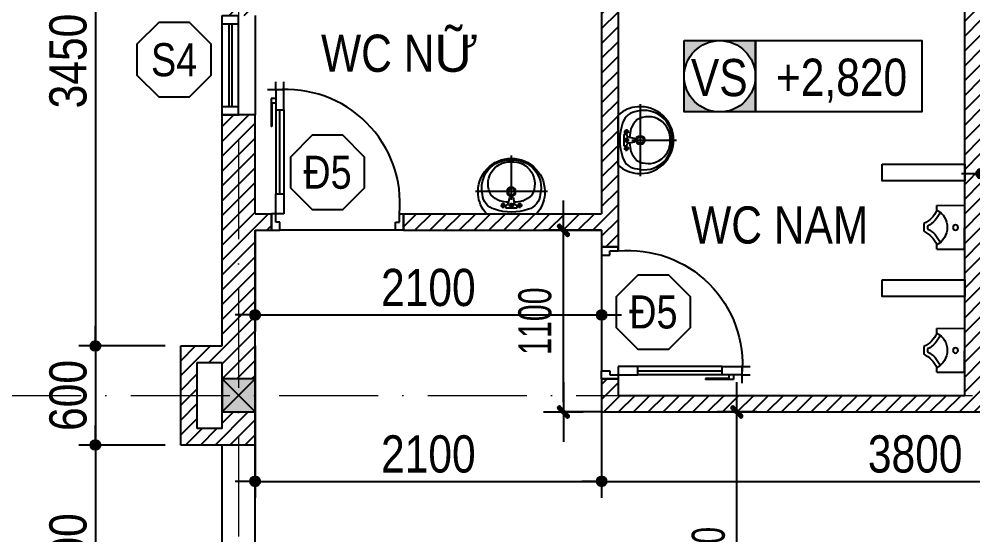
# Model space of a CAD drawing. Extents: x -1107188 to -523840, y 39692 to 514392.
# Drawn here: x -1101950 to -1096170, y 477931 to 481055 of the extents above; entities that cross this region are included whole.
import ezdxf
from ezdxf.enums import TextEntityAlignment as Align

# ---------------------------------------------------------------- set-up
doc = ezdxf.new("R2010")
doc.units = 0
doc.linetypes.add('ACAD_ISO10W100', pattern=[18, 12, -3, 0, -3])
doc.layers.get('0').update_dxf_attribs({"color": 255, "linetype": 'CONTINUOUS'})
doc.layers.get('DEFPOINTS').update_dxf_attribs({"linetype": 'CONTINUOUS'})
for name, color, linetype in [('009', 251, 'CONTINUOUS'), ('DIM', 1, 'CONTINUOUS'), ('DOOR', 20, 'CONTINUOUS'), ('HACTH', 8, 'CONTINUOUS'), ('MEDIUM', 2, 'CONTINUOUS'), ('TAGS', 60, 'CONTINUOUS'), ('TEXT', 7, 'CONTINUOUS'), ('TUONG', 131, 'CONTINUOUS'), ('vat dung', 44, 'CONTINUOUS'), ('WALL', 4, 'CONTINUOUS')]:
    doc.layers.add(name, color=color, linetype=linetype)
for name, color, linetype, lineweight in [('16.VATDUNG', 153, 'CONTINUOUS', 9), ('NET-THAY', 2, 'CONTINUOUS', 13), ('TRUC', 24, 'CONTINUOUS', 0)]:
    doc.layers.add(name, color=color, linetype=linetype, lineweight=lineweight)
doc.styles.add('1', font='', dxfattribs={"height": 250})
doc.styles.add('HEL-CONDENSE', font='')
doc.styles.add('KICHTHUOC', font='', dxfattribs={"width": 0.8})
doc.styles.add('VNI-HELVE-CONDENSEN', font='')
doc.styles.get('1').set_extended_font_data('VNI-Helve-Condense')
doc.styles.get('HEL-CONDENSE').set_extended_font_data('VNI-Helve-Condense')
doc.styles.get('KICHTHUOC').set_extended_font_data('VNI-Helve-Condense')
doc.styles.get('VNI-HELVE-CONDENSEN').set_extended_font_data('VNI-Helve-Condense')
doc.dimstyles.new('1-100', dxfattribs={"dimtxt": 200, "dimasz": 60, "dimexe": 0, "dimexo": 0, "dimgap": 70, "dimtad": 1, "dimtoh": 1, "dimdec": 0, "dimzin": 9, "dimdsep": 46, "dimtxsty": 'KICHTHUOC', "dimblk": 'KTHUOC', "dimcen": 15, "dimdle": 150, "dimclrd": 256, "dimclre": 256, "dimclrt": 7, "dimadec": 0, "dimazin": 0, "dimtfac": 1, "dimtdec": 0, "dimtix": 1, "dimtmove": 2, "dimatfit": 3, "dimfxl": 1, "dimtolj": 1, "dimtzin": 1, "dimarcsym": 0})
doc.dimstyles.new('D100', dxfattribs={"dimtxt": 225, "dimasz": 1.2, "dimexe": 100, "dimexo": 0, "dimgap": 50, "dimtad": 1, "dimdec": 0, "dimzin": 13, "dimdsep": 46, "dimtxsty": 'HEL-CONDENSE', "dimblk": 'D50', "dimcen": 0, "dimclrd": 1, "dimclre": 1, "dimclrt": 7, "dimadec": 0, "dimazin": 0, "dimtfac": 1, "dimtdec": 0, "dimtmove": 0, "dimatfit": 3, "dimldrblk": 'D50', "dimfxl": 1, "dimtolj": 1, "dimtzin": 13, "dimarcsym": 0})

# ---------------------------------------------------------------- blocks, each defined once
blk = doc.blocks.new('A$C24795F3F')
at = {"layer": 'DOOR'}
for p, q in [((25, 850), (25, 900)), ((75, 850), (75, 900)), ((25, 850), (-25, 850)), ((75, 850), (25, 850)), ((25, 850), (25, 730)), ((75, 730), (75, 850)), ((25, 799.1), (-3.3, 799.1)), ((-3.3, 799.1), (-3.3, 629.5)), ((25, 770.9), (2.4, 770.9)), ((2.4, 770.9), (2.4, 629.5)), ((25, 799.1), (25, 770.9)), ((25, 752.9), (25, 220)), ((25, 730), (75, 730)), ((75, 730), (75, 220)), ((2.4, 629.5), (-3.3, 629.5)), ((25, 220), (75, 220)), ((25, 100), (25, 220)), ((75, 220), (75, 100)), ((25, 100), (0, 100)), ((0, 100), (0, 0)), ((75, 100), (25, 100)), ((25, 50), (25, 100)), ((775, 50), (775, 100)), ((775, 100), (800, 100)), ((800, 100), (800, 0)), ((0, 0), (50, 0)), ((50, 50), (25, 50)), ((50, 0), (50, 50)), ((750, 0), (750, 50)), ((750, 50), (775, 50)), ((800, 0), (750, 0))]:
    blk.add_line(p, q, dxfattribs=at)
at = {"layer": 'DOOR', "color": 8}
blk.add_line((50, 220), (50, 730), dxfattribs=at)
blk.add_arc((88.6, 163.6), 689.3, 354.70533, 95.29467, dxfattribs=at)
blk = doc.blocks.new('A$C20DD2EF5')
at = {"layer": 'vat dung'}
for p, q in [((211.6, 265.4), (-166.4, 265.4)), ((-40.4, 223.4), (-40.4, 181.4)), ((-19.4, 202.4), (-19.4, 223.4)), ((-19.4, 223.4), (64.6, 223.4)), ((22.6, 223.4), (22.6, 181.4)), ((64.6, 223.4), (64.6, 202.4)), ((85.6, 223.4), (85.6, 181.4)), ((-61.4, 202.4), (-19.4, 202.4)), ((1.6, 202.4), (43.6, 202.4)), ((10, 139.4), (1.6, 181.4)), ((22.6, 160.4), (22.6, -175.6)), ((43.6, 181.4), (35.2, 139.4)), ((106.5, 202.4), (64.6, 202.4)), ((-250.4, 97.4), (295.6, 97.4)), ((35.2, 139.4), (10, 139.4))]:
    blk.add_line(p, q, dxfattribs=at)
at = {"layer": 'vat dung', "extrusion": (0, 0, -1)}
for centre, major_axis, start_param, end_param in [((7.9, 103.7), (0.1, 237.8), -1.50917, -0.823122), ((-67.7, 108.7), (0, 128.6), -1.484237, -0.303174), ((22.6, -144.1), (0, 396.9), -0.329879, 0.329746), ((118.6, 113.4), (0.2, 122.4), 0.266585, 1.518076), ((37.3, 103.7), (-0.1, 237.8), 0.823103, 1.509151), ((0, 0), (127.4, 127.4), 4.682819, 5.134941), ((22.6, -182.7), (-255.7, 255.7), 0.543834, 0.728979), ((-40.4, 202.4), (8.91, 8.91), 0.785398, 7.068583), ((-26, 174.9), (20, 20), -0.552303, 0.552303), ((22.6, 202.4), (-8.91, 8.91), 2.356194490192184, 8.639379797371769), ((22.6, -182.7), (255.7, 255.7), -0.728979, -0.543834), ((74.1, 171.8), (-22.7, 22.7), 5.801665, 6.764705), ((85.6, 202.4), (8.91, 8.91), 0.785398, 7.068583), ((45.1, 0), (127.4, 127.4), -0.422552, 0.02957), ((21.2, 97), (0, 251.5), 3.136126, 4.797769), ((8.4, 68.2), (0, 210.6), 3.074642, 4.960285), ((13, 38.2), (0, 167.6), 3.055003, 5.246977), ((22.6, 97.4), (23.8, 23.8), 0.785398, 7.068583), ((22.6, 97.4), (-17.8, 17.8), 2.356194490192299, 8.639379797371884), ((36.7, 68.2), (0, 210.6), 1.323748, 3.208662), ((23.9, 97), (0, 251.5), 1.485485, 3.147128), ((32.7, 38.2), (0, 167), 1.033776, 3.172765)]:
    blk.add_ellipse(centre, major_axis=major_axis, ratio=1, start_param=start_param, end_param=end_param, dxfattribs=at)
blk = doc.blocks.new('FSD')
at = {"layer": 'vat dung'}
for p, q in [((2608519.3, -978698.5), (2608729.3, -978698.5)), ((2608519.3, -978698.5), (2608519.3, -978731.9)), ((2608729.3, -978698.5), (2608729.3, -979028.5)), ((2608419.3, -978892.9), (2608419.3, -978834.1)), ((2608449.3, -978874.1), (2608449.3, -978852.8)), ((2608519.3, -978995), (2608519.3, -979028.5)), ((2608729.3, -979028.5), (2608519.3, -979028.5))]:
    blk.add_line(p, q, dxfattribs=at)
blk.add_circle((2608660, -978863.5), 20, dxfattribs=at)
for centre, radius, start, end in [((2608345.4, -978661.7), 187.5, 293.20118, 337.99756), ((2608448.1, -978863.5), 149.6, 298.45297, 61.54703), ((2608345.4, -978661.7), 217.5, 298.52455, 336.27693), ((2608345.4, -979065.2), 217.5, 23.72307, 61.47545), ((2608345.4, -979065.2), 187.5, 22.00244, 66.79882)]:
    blk.add_arc(centre, radius, start, end, dxfattribs=at)
blk = doc.blocks.new('A$C11573478')
at = {"layer": 'DOOR'}
for p, q in [((-716.3, 109.8), (-716.3, 209.8)), ((-716.3, 209.8), (-116.3, 209.8)), ((-666.3, 109.8), (-666.3, 209.8)), ((-166.3, 109.8), (-166.3, 209.8)), ((-116.3, 109.8), (-116.3, 209.8)), ((-716.3, 109.8), (-116.3, 109.8))]:
    blk.add_line(p, q, dxfattribs=at)
at = {"layer": 'DOOR', "color": 251}
for p, q in [((-166.3, 169.8), (-666.3, 169.8)), ((-166.3, 149.8), (-666.3, 149.8))]:
    blk.add_line(p, q, dxfattribs=at)
blk = doc.blocks.new('A$C4EB403F5')
at = {"layer": 'TAGS', "linetype": 'Continuous', "ltscale": 20}
h = blk.add_hatch(color=256, dxfattribs=at)
h.paths.add_polyline_path([(480, 480), (240, 480, -0.414214), (480, 240)])
h.paths.add_polyline_path([(480, 240, -0.414214), (240, 0), (480, 0)])
h.paths.add_polyline_path([(0, 240), (0, 0), (240, 0, -0.414214)])
h.paths.add_polyline_path([(240, 480), (0, 480), (0, 240, -0.414214)])
at = {"layer": 'TAGS'}
for points in [[(0, 480), (480, 480), (480, 0), (0, 0)], [(480, 480), (1600, 480), (1600, 0), (480, 0)]]:
    blk.add_lwpolyline(points, close=True, dxfattribs=at)
at = {"layer": 'TAGS', "linetype": 'Continuous', "ltscale": 20}
blk.add_circle((240, 240), 240, dxfattribs=at)
at = {"layer": 'TAGS', "style": 'VNI-HELVE-CONDENSEN'}
blk.add_attdef('SN', text='', height=250, dxfattribs=at).set_placement((236.6, 231.5), align=Align.MIDDLE)
blk.add_attdef('±0.000', text='', height=250, dxfattribs=at).set_placement((1060, 233.5), align=Align.MIDDLE_CENTER)
blk = doc.blocks.new('A$C225A2996')
at = {"layer": 'WALL'}
blk.add_hatch(color=4, dxfattribs=at).paths.add_polyline_path([(531.4, 81.6), (731.4, 81.6), (731.4, 281.6), (531.4, 281.6)])
at = {"layer": 'WALL', "color": 4}
for p, q in [((531.4, 281.6), (731.4, 81.6)), ((531.4, 81.6), (731.4, 281.6))]:
    blk.add_line(p, q, dxfattribs=at)
blk.add_lwpolyline([(531.4, 81.6), (731.4, 81.6), (731.4, 281.6), (531.4, 281.6)], close=True, dxfattribs=at)
blk = doc.blocks.new('KH-CUADI')
at = {"layer": 'TAGS'}
blk.add_lwpolyline([(-124.3, 300), (-300, 124.3), (-300, -124.3), (-124.3, -300), (124.3, -300), (300, -124.3), (300, 124.3), (124.3, 300)], close=True, dxfattribs=at)
at = {"layer": 'TAGS', "style": 'VNI-HELVE-CONDENSEN'}
blk.add_attdef('D', text='', height=300, dxfattribs=at).set_placement((0, 0), align=Align.MIDDLE)
blk = doc.blocks.new('D50')
at = {"layer": 'DIM'}
blk.add_hatch(color=256, dxfattribs=at).paths.add_polyline_path([(25, 0, 1), (-25, 0, 1)])
blk.add_line((25, 0), (100, 0), dxfattribs=at)
blk.add_circle((0, 0), 25, dxfattribs=at)
blk = doc.blocks.new('*D315')
at = {"layer": 'DEFPOINTS', "color": 0, "linetype": 'Continuous', "transparency": 16777216}
for p in [(-1100519.9, 478675.8), (-1098419.9, 478675.8), (-1098419.9, 478255.3)]:
    blk.add_point(p, dxfattribs=at)
at = {"layer": 'DIM', "color": 1, "linetype": 'Continuous', "lineweight": -2, "transparency": 16777216}
for p, q in [((-1100519.9, 478675.8), (-1100519.9, 478155.3)), ((-1098419.9, 478675.8), (-1098419.9, 478155.3)), ((-1100518.7, 478255.3), (-1098421.1, 478255.3))]:
    blk.add_line(p, q, dxfattribs=at)
at = {"layer": 'DIM', "color": 1, "linetype": 'Continuous', "lineweight": -2, "transparency": 16777216, "xscale": 1.199999999999999, "yscale": 1.199999999999999, "zscale": 1.199999999999999, "rotation": 180}
blk.add_blockref('D50', (-1100519.9, 478255.3), dxfattribs=at)
at = {"layer": 'DIM', "color": 1, "linetype": 'Continuous', "lineweight": -2, "transparency": 16777216, "xscale": 1.199999999999999, "yscale": 1.199999999999999, "zscale": 1.199999999999999}
blk.add_blockref('D50', (-1098419.9, 478255.3), dxfattribs=at)
at = {"layer": 'DIM', "color": 7, "linetype": 'Continuous', "transparency": 16777216, "insert": (-1099469.9, 478420.2), "char_height": 225, "attachment_point": 5, "style": 'HEL-CONDENSE'}
blk.add_mtext('\\A1;2100', dxfattribs=at)
blk = doc.blocks.new('*D316')
at = {"layer": 'DEFPOINTS', "color": 0, "linetype": 'Continuous', "transparency": 16777216}
for p in [(-1098419.9, 478675.8), (-1094619.9, 478675.8), (-1094619.9, 478255.3)]:
    blk.add_point(p, dxfattribs=at)
at = {"layer": 'DIM', "color": 1, "linetype": 'Continuous', "lineweight": -2, "transparency": 16777216}
for p, q in [((-1098419.9, 478675.8), (-1098419.9, 478155.3)), ((-1094619.9, 478675.8), (-1094619.9, 478155.3)), ((-1098418.7, 478255.3), (-1094621.1, 478255.3))]:
    blk.add_line(p, q, dxfattribs=at)
at = {"layer": 'DIM', "color": 1, "linetype": 'Continuous', "lineweight": -2, "transparency": 16777216, "xscale": 1.199999999999999, "yscale": 1.199999999999999, "zscale": 1.199999999999999, "rotation": 180}
blk.add_blockref('D50', (-1098419.9, 478255.3), dxfattribs=at)
at = {"layer": 'DIM', "color": 1, "linetype": 'Continuous', "lineweight": -2, "transparency": 16777216, "xscale": 1.199999999999999, "yscale": 1.199999999999999, "zscale": 1.199999999999999}
blk.add_blockref('D50', (-1094619.9, 478255.3), dxfattribs=at)
at = {"layer": 'DIM', "color": 7, "linetype": 'Continuous', "transparency": 16777216, "insert": (-1096519.9, 478420.2), "char_height": 225, "attachment_point": 5, "style": 'HEL-CONDENSE'}
blk.add_mtext('\\A1;3800', dxfattribs=at)
blk = doc.blocks.new('*D335')
at = {"layer": 'DEFPOINTS', "color": 0, "transparency": 16777216}
for p in [(-1101064, 482525.8), (-1101487.6, 479075.8), (-1101064, 479075.8)]:
    blk.add_point(p, dxfattribs=at)
at = {"layer": 'DIM', "color": 1, "lineweight": -2, "transparency": 16777216}
for p, q in [((-1101064, 482525.8), (-1101587.6, 482525.8)), ((-1101487.6, 482524.6), (-1101487.6, 479077)), ((-1101064, 479075.8), (-1101587.6, 479075.8))]:
    blk.add_line(p, q, dxfattribs=at)
at = {"layer": 'DIM', "color": 1, "lineweight": -2, "transparency": 16777216, "xscale": 1.199999999999999, "yscale": 1.199999999999999, "zscale": 1.199999999999999}
for p, rotation in [((-1101487.6, 482525.8), 90), ((-1101487.6, 479075.8), 270)]:
    blk.add_blockref('D50', p, dxfattribs=dict(at, rotation=rotation))
at = {"layer": 'DIM', "color": 7, "transparency": 16777216, "insert": (-1101652.5, 480800.8), "char_height": 225, "attachment_point": 5, "rotation": 90, "style": 'HEL-CONDENSE'}
blk.add_mtext('\\A1;3450', dxfattribs=at)
blk = doc.blocks.new('*D336')
at = {"layer": 'DEFPOINTS', "color": 0, "transparency": 16777216}
for p in [(-1101064, 479075.8), (-1101487.6, 478475.8), (-1101064, 478475.8)]:
    blk.add_point(p, dxfattribs=at)
at = {"layer": 'DIM', "color": 1, "lineweight": -2, "transparency": 16777216}
for p, q in [((-1101064, 479075.8), (-1101587.6, 479075.8)), ((-1101487.6, 479074.6), (-1101487.6, 478477)), ((-1101064, 478475.8), (-1101587.6, 478475.8))]:
    blk.add_line(p, q, dxfattribs=at)
at = {"layer": 'DIM', "color": 1, "lineweight": -2, "transparency": 16777216, "xscale": 1.199999999999999, "yscale": 1.199999999999999, "zscale": 1.199999999999999}
for p, rotation in [((-1101487.6, 479075.8), 90), ((-1101487.6, 478475.8), 270)]:
    blk.add_blockref('D50', p, dxfattribs=dict(at, rotation=rotation))
at = {"layer": 'DIM', "color": 7, "transparency": 16777216, "insert": (-1101652.5, 478775.8), "char_height": 225, "attachment_point": 5, "rotation": 90, "style": 'HEL-CONDENSE'}
blk.add_mtext('\\A1;600', dxfattribs=at)
blk = doc.blocks.new('*D337')
at = {"layer": 'DEFPOINTS', "color": 0, "transparency": 16777216}
for p in [(-1101064, 478475.8), (-1101487.6, 477075.8), (-1101054.9, 477075.8)]:
    blk.add_point(p, dxfattribs=at)
at = {"layer": 'DIM', "color": 1, "lineweight": -2, "transparency": 16777216}
for p, q in [((-1101064, 478475.8), (-1101587.6, 478475.8)), ((-1101487.6, 478474.6), (-1101487.6, 477077)), ((-1101054.9, 477075.8), (-1101587.6, 477075.8))]:
    blk.add_line(p, q, dxfattribs=at)
at = {"layer": 'DIM', "color": 1, "lineweight": -2, "transparency": 16777216, "xscale": 1.199999999999999, "yscale": 1.199999999999999, "zscale": 1.199999999999999}
for p, rotation in [((-1101487.6, 478475.8), 90), ((-1101487.6, 477075.8), 270)]:
    blk.add_blockref('D50', p, dxfattribs=dict(at, rotation=rotation))
at = {"layer": 'DIM', "color": 7, "transparency": 16777216, "insert": (-1101652.5, 477775.8), "char_height": 225, "attachment_point": 5, "rotation": 90, "style": 'HEL-CONDENSE'}
blk.add_mtext('\\A1;1400', dxfattribs=at)
blk = doc.blocks.new('*D370')
at = {"layer": 'DEFPOINTS', "color": 0, "transparency": 16777216}
for p in [(-1100519.9, 479775.8), (-1098419.9, 479775.8), (-1098419.9, 479263.5)]:
    blk.add_point(p, dxfattribs=at)
at = {"layer": 'DIM', "color": 1, "lineweight": -2, "transparency": 16777216}
for p, q in [((-1100519.9, 479775.8), (-1100519.9, 479163.5)), ((-1098419.9, 479775.8), (-1098419.9, 479163.5)), ((-1100518.7, 479263.5), (-1098421.1, 479263.5))]:
    blk.add_line(p, q, dxfattribs=at)
at = {"layer": 'DIM', "color": 1, "lineweight": -2, "transparency": 16777216, "xscale": 1.199999999999999, "yscale": 1.199999999999999, "zscale": 1.199999999999999, "rotation": 180}
blk.add_blockref('D50', (-1100519.9, 479263.5), dxfattribs=at)
at = {"layer": 'DIM', "color": 1, "lineweight": -2, "transparency": 16777216, "xscale": 1.199999999999999, "yscale": 1.199999999999999, "zscale": 1.199999999999999}
blk.add_blockref('D50', (-1098419.9, 479263.5), dxfattribs=at)
at = {"layer": 'DIM', "color": 7, "transparency": 16777216, "insert": (-1099469.9, 479428.4), "char_height": 225, "attachment_point": 5, "style": 'HEL-CONDENSE'}
blk.add_mtext('\\A1;2100', dxfattribs=at)
blk = doc.blocks.new('KTHUOC')
at = {"ltscale": 50}
h = blk.add_hatch(color=256, dxfattribs=at)
edge = h.paths.add_edge_path()
edge.add_line((0.283, 0.53), (-0.53, -0.283))
edge.add_arc((-0.407, -0.407), 0.175, 135, 225)
edge.add_arc((-0.407, -0.407), 0.175, 225, 315)
edge.add_line((-0.283, -0.53), (0.53, 0.283))
edge.add_arc((0.407, 0.407), 0.175, 315, 405)
edge.add_arc((0.407, 0.407), 0.175, 45, 135)
for p, q in [((0, -2), (0, 2)), ((-3, 0), (3, 0))]:
    blk.add_line(p, q)
blk.add_lwpolyline([(0.283, 0.53), (-0.53, -0.283, 0.414214), (-0.53, -0.53), (-0.53, -0.53, 0.414214), (-0.283, -0.53), (0.53, 0.283, 0.414214), (0.53, 0.53), (0.53, 0.53, 0.414214)], format="xyb", close=True)
blk = doc.blocks.new('*D379')
at = {"layer": '009', "lineweight": -2, "transparency": 16777216}
for p, q in [((-1097690.8, 478675.8), (-1097600.2, 478675.8)), ((-1097600.2, 476935.8), (-1097600.2, 478615.8)), ((-1097690.8, 476875.8), (-1097600.2, 476875.8))]:
    blk.add_line(p, q, dxfattribs=at)
at = {"layer": 'DEFPOINTS', "color": 0, "transparency": 16777216}
for p in [(-1097690.8, 478675.8), (-1097600.2, 478675.8), (-1097690.8, 476875.8)]:
    blk.add_point(p, dxfattribs=at)
at = {"layer": '009', "lineweight": -2, "transparency": 16777216, "xscale": 60, "yscale": 60, "zscale": 60}
for p, rotation in [((-1097600.2, 478675.8), 90), ((-1097600.2, 476875.8), 270)]:
    blk.add_blockref('KTHUOC', p, dxfattribs=dict(at, rotation=rotation))
at = {"layer": '009', "color": 7, "transparency": 16777216, "insert": (-1097772.4, 477775.8), "char_height": 200, "attachment_point": 5, "rotation": 90, "style": 'KICHTHUOC'}
blk.add_mtext('\\A1;1800', dxfattribs=at)
blk = doc.blocks.new('*D380')
at = {"layer": '009', "lineweight": -2, "transparency": 16777216}
for p, q in [((-1098419.9, 479775.8), (-1098651.5, 479775.8)), ((-1098651.5, 478735.8), (-1098651.5, 479715.8)), ((-1098419.9, 478675.8), (-1098651.5, 478675.8))]:
    blk.add_line(p, q, dxfattribs=at)
at = {"layer": 'DEFPOINTS', "color": 0, "transparency": 16777216}
for p in [(-1098651.5, 479775.8), (-1098419.9, 479775.8), (-1098419.9, 478675.8)]:
    blk.add_point(p, dxfattribs=at)
at = {"layer": '009', "lineweight": -2, "transparency": 16777216, "xscale": 60, "yscale": 60, "zscale": 60}
for p, rotation in [((-1098651.5, 479775.8), 90), ((-1098651.5, 478675.8), 270)]:
    blk.add_blockref('KTHUOC', p, dxfattribs=dict(at, rotation=rotation))
at = {"layer": '009', "color": 7, "transparency": 16777216, "insert": (-1098823.6, 479225.8), "char_height": 200, "attachment_point": 5, "rotation": 90, "style": 'KICHTHUOC'}
blk.add_mtext('\\A1;1100', dxfattribs=at)
blk = doc.blocks.new('*D382')
at = {"layer": 'DEFPOINTS', "color": 0, "transparency": 16777216}
for p in [(-1096119.9, 481025), (-1091719.9, 480586), (-1091719.9, 480118.9)]:
    blk.add_point(p, dxfattribs=at)
at = {"layer": 'DIM', "color": 1, "lineweight": -2, "transparency": 16777216}
for p, q in [((-1096119.9, 481025), (-1096119.9, 480018.9)), ((-1091719.9, 480586), (-1091719.9, 480018.9)), ((-1096118.7, 480118.9), (-1091721.1, 480118.9))]:
    blk.add_line(p, q, dxfattribs=at)
at = {"layer": 'DIM', "color": 1, "lineweight": -2, "transparency": 16777216, "xscale": 1.199999999999999, "yscale": 1.199999999999999, "zscale": 1.199999999999999, "rotation": 180}
blk.add_blockref('D50', (-1096119.9, 480118.9), dxfattribs=at)
at = {"layer": 'DIM', "color": 1, "lineweight": -2, "transparency": 16777216, "xscale": 1.199999999999999, "yscale": 1.199999999999999, "zscale": 1.199999999999999}
blk.add_blockref('D50', (-1091719.9, 480118.9), dxfattribs=at)
at = {"layer": 'DIM', "color": 7, "transparency": 16777216, "insert": (-1093919.9, 480283.8), "char_height": 225, "attachment_point": 5, "style": 'HEL-CONDENSE'}
blk.add_mtext('\\A1;4400', dxfattribs=at)

msp = doc.modelspace()

# ---------------------------------------------------------------- hatches: boundary and pattern name
at = {"layer": '009'}
h = msp.add_hatch(dxfattribs=at)
h.set_pattern_fill('ANSI31', color=256, scale=20, style=0)
h.set_pattern_definition([(45, (-2399621.036, 99015.243), (-44.9012806, 44.9012806), [])])
h.paths.add_polyline_path([(-1100219.891, 483125.801), (-1100969.891, 483125.801), (-1100969.891, 482525.801), (-1100719.891, 482525.801), (-1100719.891, 481075.801), (-1100519.891, 481075.801), (-1100519.891, 481175.801), (-1100319.891, 481175.801), (-1100319.891, 481263.301), (-1100319.891, 481275.801), (-1100519.891, 481275.801), (-1100519.891, 482425.801), (-1100219.891, 482425.801), (-1100219.891, 482775.801)])
h.paths.add_polyline_path([(-1100869.891, 483025.801), (-1100319.891, 483025.801), (-1100319.891, 482875.801), (-1100519.891, 482875.801), (-1100519.891, 482675.801), (-1100319.891, 482675.801), (-1100319.891, 482525.801), (-1100519.891, 482525.801), (-1100519.891, 482675.801), (-1100719.891, 482675.801), (-1100719.891, 482650.801), (-1100719.891, 482625.801), (-1100869.891, 482625.801)], flags=16)
h.paths.add_polyline_path([(-1100519.891, 479775.801), (-1100419.891, 479775.801), (-1100419.891, 479875.801), (-1100519.891, 479875.801), (-1100519.891, 480475.801), (-1100719.891, 480475.801), (-1100719.891, 479075.801), (-1100969.891, 479075.801), (-1100969.891, 478475.801), (-1100719.891, 478475.801), (-1100519.891, 478475.801), (-1100519.891, 478675.801), (-1100719.891, 478675.801), (-1100719.891, 478575.801), (-1100869.891, 478575.801), (-1100869.891, 478975.801), (-1100719.891, 478975.801), (-1100719.891, 478875.801), (-1100519.891, 478875.801), (-1100519.891, 479075.801)])
h.paths.add_polyline_path([(-1098319.891, 481175.801), (-1098119.891, 481175.801), (-1098119.891, 481263.301), (-1098119.891, 481275.801), (-1098319.891, 481275.801), (-1098319.891, 482675.801), (-1098094.891, 482675.801), (-1097319.891, 482675.801), (-1097319.891, 481275.801), (-1097419.891, 481275.801), (-1097419.891, 481175.801), (-1097119.891, 481175.801), (-1097119.891, 481263.301), (-1097119.891, 481275.801), (-1097219.891, 481275.801), (-1097219.891, 482675.801), (-1097019.891, 482675.801), (-1097019.891, 482875.801), (-1097269.891, 482875.801), (-1097269.891, 483075.801), (-1097869.891, 483075.801), (-1097869.891, 482875.801), (-1098619.891, 482875.801), (-1098619.891, 482775.801), (-1098619.891, 482675.801), (-1098419.891, 482675.801), (-1098419.891, 481275.801), (-1098619.891, 481275.801), (-1098619.891, 481175.801), (-1098419.891, 481175.801), (-1098419.891, 479875.801), (-1099619.891, 479875.801), (-1099619.891, 479775.801), (-1098419.891, 479775.801), (-1098419.891, 479675.801), (-1098319.891, 479675.801)])
h.paths.add_polyline_path([(-1097769.891, 482875.801), (-1097769.891, 482975.801), (-1097369.891, 482975.801), (-1097369.891, 482875.801), (-1097469.891, 482875.801)], flags=17)
h.paths.add_polyline_path([(-1094719.891, 482875.801), (-1094819.891, 482875.801), (-1094819.891, 482975.801), (-1094419.891, 482975.801), (-1094419.891, 482875.801), (-1094519.891, 482875.801), (-1094519.891, 482675.801), (-1093819.891, 482675.801), (-1093819.891, 482875.801), (-1094319.891, 482875.801), (-1094319.891, 483075.801), (-1094919.891, 483075.801), (-1094919.891, 482875.801), (-1096419.891, 482875.801), (-1096419.891, 482775.801), (-1096419.891, 482675.801), (-1096219.891, 482675.801), (-1096219.891, 481275.801), (-1096419.891, 481275.801), (-1096419.891, 481175.801), (-1096219.891, 481175.801), (-1096219.891, 478775.801), (-1098319.891, 478775.801), (-1098319.891, 478875.801), (-1098419.891, 478875.801), (-1098419.891, 478675.801), (-1096219.891, 478675.801), (-1094719.891, 478675.801), (-1094719.891, 478775.801), (-1096119.891, 478775.801), (-1096119.891, 482675.801), (-1094719.891, 482675.801)])
h.paths.add_polyline_path([(-1093119.891, 478775.801), (-1094519.891, 478775.801), (-1094519.891, 478675.801), (-1093119.891, 478675.801)])
h.paths.add_polyline_path([(-1091719.891, 482875.801), (-1091819.891, 482875.801), (-1091819.891, 482975.801), (-1091419.891, 482975.801), (-1091419.891, 482875.801), (-1091519.891, 482875.801), (-1091519.891, 482675.801), (-1090819.891, 482675.801), (-1090819.891, 482875.801), (-1091319.891, 482875.801), (-1091319.891, 483075.801), (-1091919.891, 483075.801), (-1091919.891, 482875.801), (-1092419.891, 482875.801), (-1092419.891, 482675.801), (-1091719.891, 482675.801)])

# ---------------------------------------------------------------- linework, layer by layer
at = {"layer": 'DOOR'}
for p, q in [((-1099669.891, 479775.801), (-1100369.891, 479775.801)), ((-1098419.891, 479625.801), (-1098419.891, 478925.801))]:
    msp.add_line(p, q, dxfattribs=at)
at = {"layer": 'MEDIUM'}
for p, q in [((-1100719.891, 477075.801), (-1100719.891, 478475.801)), ((-1100519.891, 477075.801), (-1100519.891, 478475.801))]:
    msp.add_line(p, q, dxfattribs=at)
at = {"layer": 'NET-THAY', "linetype": 'ByBlock', "lineweight": -2}
msp.add_line((-1100519.891, 481075.801), (-1100519.891, 480475.801), dxfattribs=at)
for points in [[(-1096719.891, 480175.801), (-1096219.891, 480175.801), (-1096219.891, 480075.801), (-1096719.891, 480075.801)], [(-1096719.891, 479475.801), (-1096219.891, 479475.801), (-1096219.891, 479375.801), (-1096719.891, 479375.801)]]:
    msp.add_lwpolyline(points, close=True, dxfattribs=at)
at = {"layer": 'TRUC', "linetype": 'ACAD_ISO10W100', "ltscale": 50}
for points in [[(-1100619.891, 484823.057), (-1100619.891, 463746.028)], [(-1103073.876, 478775.801), (-1065303.564, 478775.801)]]:
    msp.add_lwpolyline(points, dxfattribs=at)
at = {"layer": 'TUONG'}
for p, q in [((-1096219.891, 478775.801), (-1096219.891, 481175.801)), ((-1100519.891, 480475.801), (-1100719.891, 480475.801)), ((-1100519.891, 479875.801), (-1100519.891, 480475.801)), ((-1100519.891, 479875.801), (-1100519.891, 480475.801)), ((-1100519.891, 479875.801), (-1100419.891, 479875.801)), ((-1099619.891, 479875.801), (-1098419.891, 479875.801)), ((-1100519.891, 478650.801), (-1100519.891, 479775.801)), ((-1100519.891, 478850.801), (-1100519.891, 479775.801)), ((-1100519.891, 479775.801), (-1100419.891, 479775.801)), ((-1099619.891, 479775.801), (-1098419.891, 479775.801)), ((-1100969.891, 478475.801), (-1100969.891, 479075.801)), ((-1100969.891, 479075.801), (-1100719.891, 479075.801)), ((-1100519.891, 479075.801), (-1100519.891, 478475.801)), ((-1100869.891, 478575.801), (-1100869.891, 478975.801)), ((-1100869.891, 478975.801), (-1100719.891, 478975.801)), ((-1100719.891, 478575.801), (-1100869.891, 478575.801)), ((-1100719.891, 478475.801), (-1100969.891, 478475.801))]:
    msp.add_line(p, q, dxfattribs=at)
for points in [[(-1098419.891, 481175.801), (-1098419.891, 479875.801)], [(-1098319.891, 481175.801), (-1098319.891, 479650.801)], [(-1100719.891, 479075.801), (-1100719.891, 480475.801)], [(-1100519.891, 479875.801), (-1100519.891, 480475.801)], [(-1100419.891, 479775.801), (-1100419.891, 479875.801)], [(-1099619.891, 479775.801), (-1099619.891, 479875.801)], [(-1100519.891, 478475.801), (-1100519.891, 479775.801)], [(-1098419.891, 479775.801), (-1098419.891, 479650.801)], [(-1098419.891, 479675.801), (-1098319.891, 479675.801)], [(-1100719.891, 478575.801), (-1100719.891, 478975.801)], [(-1098419.891, 478875.801), (-1098419.891, 478675.801), (-1096219.891, 478675.801)], [(-1098419.891, 478875.801), (-1098319.891, 478875.801)], [(-1098419.891, 478875.801), (-1098319.891, 478875.801)], [(-1098319.891, 478875.801), (-1098319.891, 478775.801), (-1096219.891, 478775.801)], [(-1096219.891, 478675.801), (-1093119.891, 478675.801)], [(-1100719.891, 478475.801), (-1100719.891, 478475.801)], [(-1100519.891, 478475.801), (-1100719.891, 478475.801)]]:
    msp.add_lwpolyline(points, dxfattribs=at)

# ---------------------------------------------------------------- block references
at = {"layer": '16.VATDUNG', "xscale": -0.8000000000442693, "yscale": 0.7999999998137355, "zscale": 0.8, "rotation": 179.8537794983833}
for p in [(-3185195.356, -297969.458), (-3185195.356, -298713.976)]:
    msp.add_blockref('FSD', p, dxfattribs=at)
at = {"layer": 'DOOR', "lineweight": -2, "xscale": -1, "rotation": 270}
msp.add_blockref('A$C11573478', (-1100829.65, 481192.106), dxfattribs=at)
at = {"layer": 'DOOR'}
msp.add_blockref('A$C24795F3F', (-1100419.891, 479775.801), dxfattribs=at)
at = {"layer": 'DOOR', "xscale": -1, "rotation": 270}
msp.add_blockref('A$C24795F3F', (-1098419.891, 478875.801), dxfattribs=at)
at = {"layer": 'HACTH', "yscale": 0.8000000000465661, "zscale": 0.8}
for p, xscale, rotation in [((-1098107.556, 480340.091), -0.8000000000465661, 90), ((-1098948.478, 480088.136), 0.8000000000465661, 180)]:
    msp.add_blockref('A$C20DD2EF5', p, dxfattribs=dict(at, xscale=xscale, rotation=rotation))
at = {"layer": 'TAGS', "linetype": 'Continuous'}
ref = msp.add_blockref('KH-CUADI', (-1101010.58, 480809.048), dxfattribs=dict(at, xscale=0.75, yscale=0.75, zscale=0.75, rotation=180))
ref.add_attrib('D', 'S4', dxfattribs={"color": 7, "height": 200, "style": 'VNI-HELVE-CONDENSEN'}).set_placement((-1101010.58, 480809.048), align=Align.MIDDLE)
at = {"layer": 'TAGS', "linetype": 'Continuous', "ltscale": 20, "xscale": 0.8999999999068677, "yscale": 0.9000000000232831, "zscale": 0.9}
msp.add_blockref('A$C4EB403F5', (-1097920.047, 480492.556), dxfattribs=at).add_auto_attribs({'±0.000': '+2,820', 'SN': 'VS'})
at = {"layer": 'TAGS', "linetype": 'Continuous'}
ref = msp.add_blockref('KH-CUADI', (-1100081.195, 480126.306), dxfattribs=dict(at, xscale=0.75, yscale=0.75, zscale=0.75, rotation=180))
ref.add_attrib('D', 'Ñ5', dxfattribs={"color": 7, "height": 200, "style": 'VNI-HELVE-CONDENSEN'}).set_placement((-1100081.195, 480126.306), align=Align.MIDDLE)
ref = msp.add_blockref('KH-CUADI', (-1098106.314, 479280.231), dxfattribs=dict(at, xscale=0.75, yscale=0.75, zscale=0.75, rotation=180))
ref.add_attrib('D', 'Ñ5', dxfattribs={"color": 7, "height": 200, "style": 'VNI-HELVE-CONDENSEN'}).set_placement((-1098106.314, 479280.231), align=Align.MIDDLE)
at = {"layer": 'TUONG', "color": 4}
msp.add_blockref('A$C225A2996', (-1101251.282, 478594.168), dxfattribs=at)

# ---------------------------------------------------------------- texts
at = {"layer": 'TEXT', "char_height": 225, "attachment_point": 2, "style": '1'}
for s, insert in [('WC N{\\fArial|b0|i0|c0|p34;Ữ} ', (-1099642.644, 480960.669)), ('WC NAM', (-1097340.6, 479920.806))]:
    msp.add_mtext(s, dxfattribs=dict(at, insert=insert))

# ---------------------------------------------------------------- dimensions: what is measured, and where the dimension line sits
at = {"layer": '009'}
for base, p1, p2, picture, middle in [((-1098651.492, 479775.801), (-1098419.891, 478675.801), (-1098419.891, 479775.801), '*D380', (-1098823.625, 479225.801)), ((-1097600.239, 478675.801), (-1097690.753, 476875.801), (-1097690.753, 478675.801), '*D379', (-1097772.373, 477775.801))]:
    dim = msp.add_linear_dim(base=base, p1=p1, p2=p2, angle=90, dimstyle='1-100', dxfattribs=at)
    dim.commit()
    dim.dimension.update_dxf_attribs({"geometry": picture, "text_midpoint": middle})
at = {"layer": 'DIM'}
for base, p1, p2, picture, middle in [((-1101487.589, 479075.801), (-1101064.029, 482525.801), (-1101064.029, 479075.801), '*D335', (-1101652.489, 480800.801)), ((-1101487.589, 478475.801), (-1101064.029, 479075.801), (-1101064.029, 478475.801), '*D336', (-1101652.489, 478775.801)), ((-1101487.589, 477075.801), (-1101064.029, 478475.801), (-1101054.869, 477075.801), '*D337', (-1101652.489, 477775.801))]:
    dim = msp.add_linear_dim(base=base, p1=p1, p2=p2, angle=90, dimstyle='D100', override={"dimtmove": 1}, dxfattribs=at)
    dim.commit()
    dim.dimension.update_dxf_attribs({"geometry": picture, "text_midpoint": middle})
for base, p1, p2, picture, middle in [((-1091719.891, 480118.898), (-1096119.891, 481025.035), (-1091719.891, 480585.97), '*D382', (-1093919.891, 480283.798)), ((-1098419.891, 479263.521), (-1100519.891, 479775.801), (-1098419.891, 479775.801), '*D370', (-1099469.891, 479428.421))]:
    dim = msp.add_linear_dim(base=base, p1=p1, p2=p2, dimstyle='D100', override={"dimtmove": 1}, dxfattribs=at)
    dim.commit()
    dim.dimension.update_dxf_attribs({"geometry": picture, "text_midpoint": middle})
at = {"layer": 'DIM', "linetype": 'Continuous'}
dim = msp.add_linear_dim(base=(-1098419.891, 478255.271), p1=(-1100519.891, 478675.801), p2=(-1098419.891, 478675.801), dimstyle='D100', dxfattribs=at)
dim.commit()
dim.dimension.update_dxf_attribs({"geometry": '*D315', "text_midpoint": (-1099469.891, 478420.171)})
dim = msp.add_linear_dim(base=(-1094619.891, 478255.271), p1=(-1098419.891, 478675.801), p2=(-1094619.891, 478675.801), dimstyle='D100', override={"dimtmove": 1}, dxfattribs=at)
dim.commit()
dim.dimension.update_dxf_attribs({"geometry": '*D316', "text_midpoint": (-1096519.891, 478420.171)})

doc.saveas('drawing.dxf')
